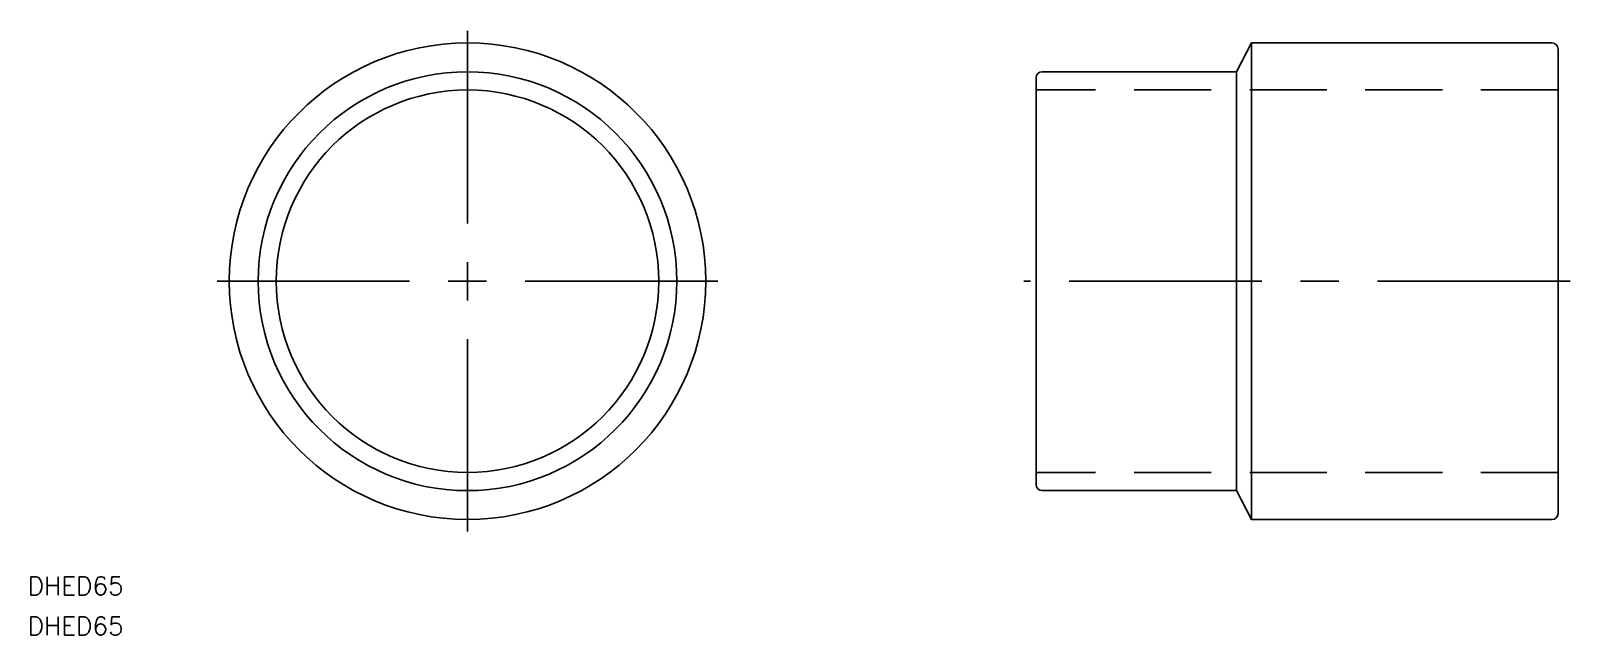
# Model space of a CAD drawing. Extents: x -72 to 182, y -58 to 41.
import ezdxf

# ---------------------------------------------------------------- set-up
doc = ezdxf.new("R2010")
doc.units = 0
doc.linetypes.add('CENTER', pattern=[50.8, 31.75, -6.35, 6.35, -6.35])
doc.linetypes.add('DASHED', pattern=[19.05, 12.7, -6.35])
doc.layers.get('0').update_dxf_attribs({"linetype": 'CONTINUOUS'})
doc.layers.add('CENTER', color=1, linetype='CENTER')
doc.styles.get("Standard").update_dxf_attribs({"font": 'txt.shx', "height": 3, "bigfont": 'bigfont.shx'})

msp = doc.modelspace()

# ---------------------------------------------------------------- linework, layer by layer
at = {"color": 7, "linetype": 'CONTINUOUS'}
for p, q in [((129.16, 39.25), (126.66, 34.5)), ((178.66, 39.25), (129.16, 39.25)), ((129.16, 39.25), (129.16, -39.25)), ((179.66, 38.25), (179.66, -38.25)), ((93.66, -33.5), (93.66, 33.5)), ((94.66, 34.5), (126.66, 34.5)), ((126.66, 34.5), (126.66, -34.5)), ((126.66, -34.5), (94.66, -34.5)), ((126.66, -34.5), (129.16, -39.25)), ((178.66, -39.25), (129.16, -39.25))]:
    msp.add_line(p, q, dxfattribs=at)
at = {"color": 3, "linetype": 'DASHED'}
for p, q in [((179.66, 31.5), (93.66, 31.5)), ((179.66, -31.5), (93.66, -31.5))]:
    msp.add_line(p, q, dxfattribs=at)
at = {"color": 7, "linetype": 'CONTINUOUS'}
for radius in [39.25, 34.5, 31.5]:
    msp.add_circle((0, 0), radius, dxfattribs=at)
for centre, start, end in [((178.66, 38.25), 0, 90), ((94.66, 33.5), 90, 180), ((94.66, -33.5), 180, 270), ((178.66, -38.25), 270, 0)]:
    msp.add_arc(centre, 1, start, end, dxfattribs=at)
at = {"layer": 'CENTER', "color": 1, "linetype": 'CENTER'}
for p, q in [((0, 41.25), (0, -41.25)), ((41.25, 0), (-41.25, 0)), ((181.66, 0), (91.66, 0))]:
    msp.add_line(p, q, dxfattribs=at)

# ---------------------------------------------------------------- texts
at = {"color": 7, "linetype": 'CONTINUOUS'}
for p in [(-72.46, -51.69), (-72.46, -58.31)]:
    msp.add_text('DHED65', height=3, dxfattribs=at).set_placement(p)

doc.saveas('drawing.dxf')
